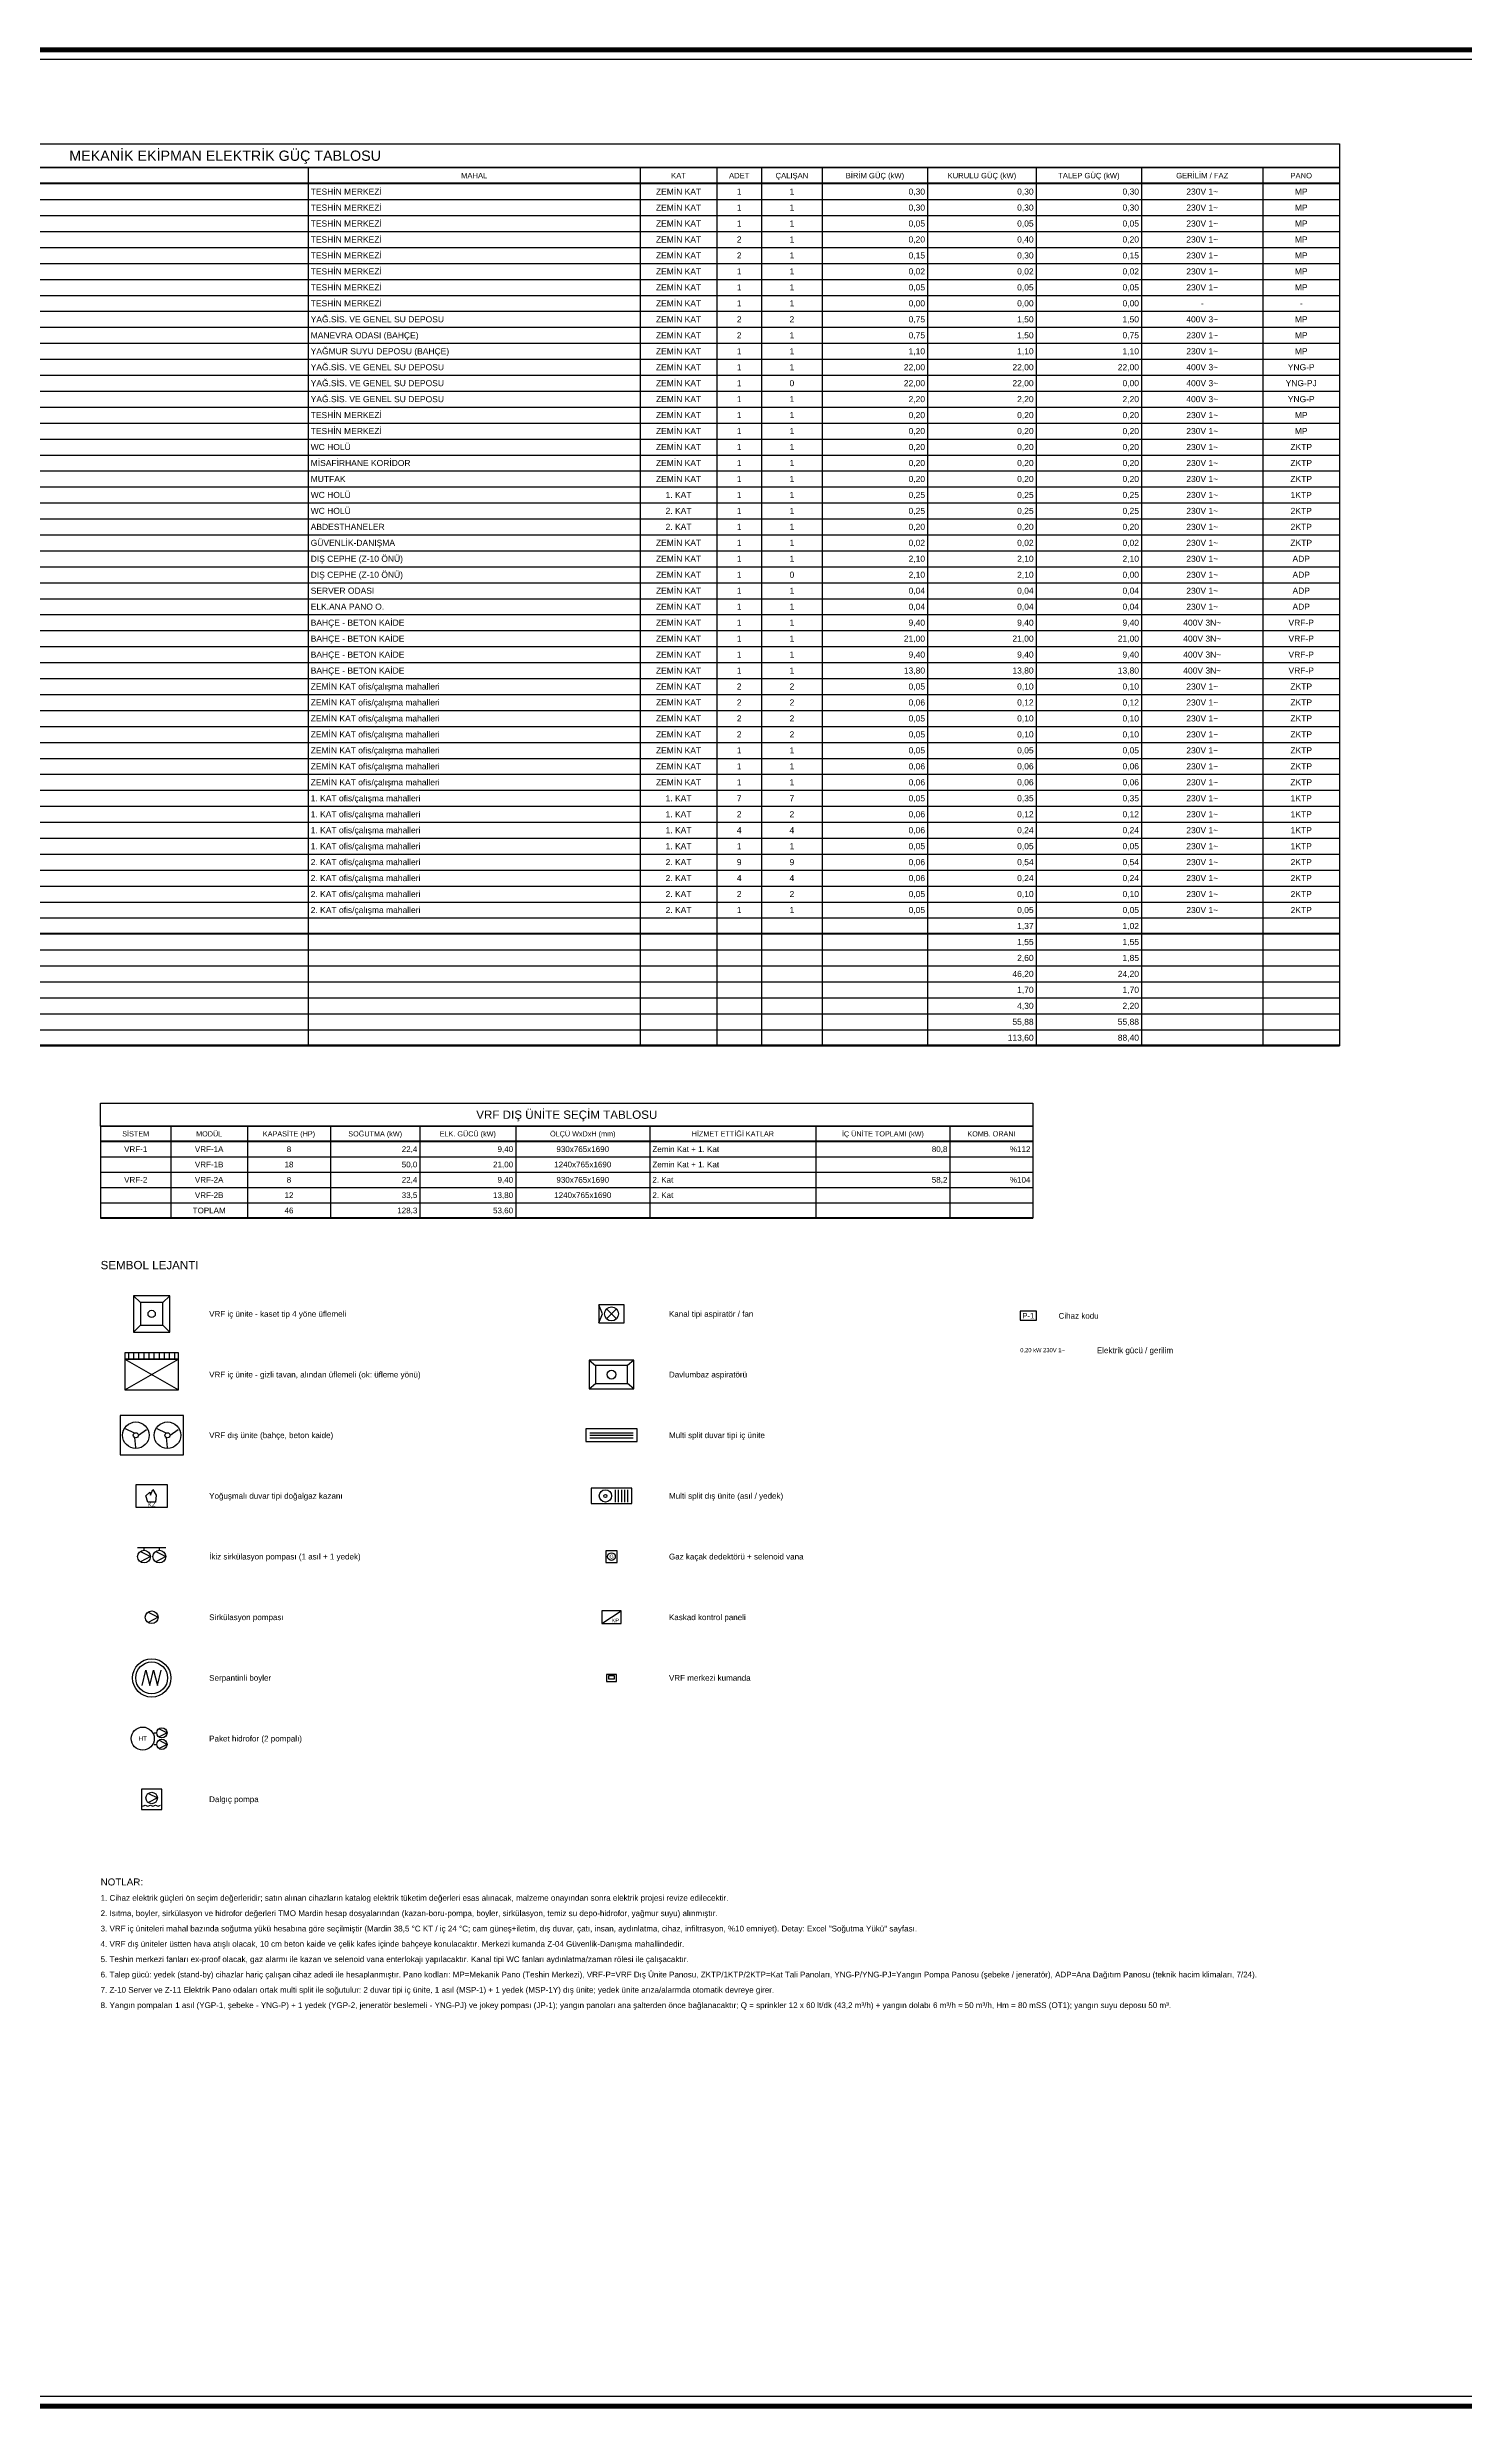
# Model space of a CAD drawing. Header units: inches. Extents: x 21 to 32698, y 13 to 3712.
# Drawn here: x 28259 to 30479, y 13 to 3711 of the extents above; entities that cross this region are included whole.
import ezdxf
from ezdxf.enums import TextEntityAlignment as Align

# ---------------------------------------------------------------- set-up
doc = ezdxf.new("R2010")
doc.units = ezdxf.units.IN
doc.header["$MEASUREMENT"] = 0
for name, color, linetype in [('MEK-ELK-ETIKET', 7, 'Continuous'), ('MEK-ELK-GUC', 6, 'Continuous'), ('MEK-ELK-HVL', 3, 'Continuous'), ('MEK-ELK-ISITMA', 1, 'Continuous'), ('MEK-ELK-KLIMA', 150, 'Continuous'), ('MEK-ELK-SIHHI', 140, 'Continuous'), ('MEK-ELK-TABLO', 7, 'Continuous'), ('MEK-ELK-TABLO-CIZGI', 8, 'Continuous'), ('MEK-ELK-VRF-DIS', 5, 'Continuous'), ('MEK-ELK-VRF-IC', 4, 'Continuous')]:
    doc.layers.add(name, color=color, linetype=linetype)
doc.layers.add('Z_MİM_-KM-Pafta', color=8, linetype='Continuous', lineweight=25)
doc.layers.add('Z_MİM_00', color=8, linetype='Continuous', lineweight=25)
doc.styles.add('MEK_ELK', font='arial.ttf')
doc.styles.add('STYLE1', font='arial.ttf', dxfattribs={"height": 1})

# ---------------------------------------------------------------- blocks, each defined once
blk = doc.blocks.new('*U4')
at = {"layer": 'Z_MİM_-KM-Pafta', "ltscale": 0.5, "const_width": 8}
blk.add_lwpolyline([(15, 3690), (5985, 3690), (5985, 0), (15, 0)], close=True, dxfattribs=at)
at = {"layer": 'Z_MİM_-KM-Pafta', "ltscale": 0.5}
blk.add_lwpolyline([(203.7, 3675), (5915, 3675, -0.414214), (5970, 3620), (5970, 70, -0.414214), (5915, 15), (85, 15, -0.414214), (30, 70), (30, 3499.6)], format="xyb", dxfattribs=at)
at = {"color": 7, "style": 'STYLE1'}
blk.add_attdef('00', (5783, 90.2), '', height=80.5, dxfattribs=at)
at = {"layer": 'Z_MİM_-KM-Pafta', "color": 7, "style": 'STYLE1'}
for tag, p, height in [('PAFTA_ADI', (5425.8, 251), 33), ('REVIZYON', (5505.9, 178.5), 12.9), ('OLCEK', (5505.9, 76), 12.9)]:
    blk.add_attdef(tag, p, '', height=height, dxfattribs=at)
blk = doc.blocks.new('MEK_VRF_KASET_570')
for p, q in [((-28.5, 28.5), (-17.67, 17.67)), ((28.5, 28.5), (17.67, 17.67)), ((-28.5, -28.5), (-17.67, -17.67)), ((28.5, -28.5), (17.67, -17.67))]:
    blk.add_line(p, q)
for points in [[(-28.5, -28.5), (28.5, -28.5), (28.5, 28.5), (-28.5, 28.5)], [(-17.67, -17.67), (17.67, -17.67), (17.67, 17.67), (-17.67, 17.67)]]:
    blk.add_lwpolyline(points, close=True)
blk.add_circle((0, 0), 5.7)
blk = doc.blocks.new('MEK_VRF_GIZLI')
for p, q in [((-42, -24), (42, 24)), ((-42, 24), (42, -24)), ((-36, 25), (-36, 33)), ((-28, 25), (-28, 33)), ((-20, 25), (-20, 33)), ((-12, 25), (-12, 33)), ((-4, 25), (-4, 33)), ((4, 25), (4, 33)), ((12, 25), (12, 33)), ((20, 25), (20, 33)), ((28, 25), (28, 33)), ((36, 25), (36, 33))]:
    blk.add_line(p, q)
for points in [[(-42, 24), (42, 24), (42, 34), (-42, 34)], [(-42, -24), (42, -24), (42, 24), (-42, 24)]]:
    blk.add_lwpolyline(points, close=True)
blk = doc.blocks.new('MEK_VRF_DIS_L')
for p, q in [((-33.5, 4.3), (-51.5, 12.5)), ((-26, 0), (-9.9, 11.5)), ((28.5, 4.3), (10.5, 12.5)), ((36, 0), (52.1, 11.5)), ((-33.5, -4.3), (-31.6, -24)), ((28.5, -4.3), (30.4, -24))]:
    blk.add_line(p, q)
blk.add_lwpolyline([(-62, -38.5), (62, -38.5), (62, 38.5), (-62, 38.5)], close=True)
for centre, radius in [((-31, 0), 26), ((-31, 0), 5), ((31, 0), 26), ((31, 0), 5)]:
    blk.add_circle(centre, radius)
blk = doc.blocks.new('MEK_KAZAN')
for points in [[(-25, -17.5), (25, -17.5), (25, 17.5), (-25, 17.5)], [(-6, -10), (-9, 0), (-3, 6), (-2, 1), (2, 10), (7, 1), (6, -10)]]:
    blk.add_lwpolyline(points, close=True)
at = {"style": 'MEK_ELK'}
blk.add_text('KZ', height=7, dxfattribs=at).set_placement((0, -13.5), align=Align.MIDDLE_CENTER)
blk = doc.blocks.new('MEK_POMPA2')
for p, q in [((-22, 14), (22, 14)), ((-12, 10), (-12, 14)), ((12, 10), (12, 14))]:
    blk.add_line(p, q)
for points in [[(-17.5, 8), (-2, 0), (-17.5, -8)], [(6.5, 8), (22, 0), (6.5, -8)]]:
    blk.add_lwpolyline(points)
for centre in [(-12, 0), (12, 0)]:
    blk.add_circle(centre, 10)
blk = doc.blocks.new('MEK_POMPA')
blk.add_lwpolyline([(-5.5, 8), (10, 0), (-5.5, -8)])
blk.add_circle((0, 0), 10)
blk = doc.blocks.new('MEK_BOYLER')
blk.add_lwpolyline([(-15, -12), (-9, 12), (-3, -12), (3, 12), (9, -12), (15, 12)])
for radius in [30, 25]:
    blk.add_circle((0, 0), radius)
blk = doc.blocks.new('MEK_HIDROFOR')
for p, q in [((4, 9), (8, 9)), ((4, -9), (8, -9))]:
    blk.add_line(p, q)
for points in [[(11.6, 15.4), (24, 9), (11.6, 2.6)], [(11.6, -2.6), (24, -9), (11.6, -15.4)]]:
    blk.add_lwpolyline(points)
for centre, radius in [((-14, 0), 18), ((16, 9), 8), ((16, -9), 8)]:
    blk.add_circle(centre, radius)
at = {"style": 'MEK_ELK'}
blk.add_text('HT', height=7, dxfattribs=at).set_placement((-14, 0), align=Align.MIDDLE_CENTER)
blk = doc.blocks.new('MEK_DALGIC')
blk.add_lwpolyline([(-16, -16), (16, -16), (16, 16), (-16, 16)], close=True)
for points in [[(-4.95, 9.2), (9, 2), (-4.95, -5.2)], [(-14, -11), (-10, -9), (-6, -11), (-2, -9), (2, -11), (6, -9), (10, -11), (14, -9)]]:
    blk.add_lwpolyline(points)
blk.add_circle((0, 2), 9)
blk = doc.blocks.new('MEK_FAN')
for p, q in [((-14, 0), (-20, 14)), ((-20, -14), (-14, 0)), ((0, 0), (-7.8, 7.8)), ((0, 0), (-7.8, -7.8)), ((0, 0), (7.8, 7.8)), ((0, 0), (7.8, -7.8))]:
    blk.add_line(p, q)
blk.add_lwpolyline([(-20, -14), (20, -14), (20, 14), (-20, 14)], close=True)
blk.add_circle((0, 0), 11)
blk = doc.blocks.new('MEK_DAVLUMBAZ')
for p, q in [((-35, 22.5), (-25, 14)), ((35, 22.5), (25, 14)), ((-35, -22.5), (-25, -14)), ((35, -22.5), (25, -14))]:
    blk.add_line(p, q)
for points in [[(-35, -22.5), (35, -22.5), (35, 22.5), (-35, 22.5)], [(-25, -14), (25, -14), (25, 14), (-25, 14)]]:
    blk.add_lwpolyline(points, close=True)
blk.add_circle((0, 0), 7)
blk = doc.blocks.new('MEK_SPLIT')
for p, q in [((-34, 4), (34, 4)), ((-34, 0), (34, 0)), ((-34, -4), (34, -4))]:
    blk.add_line(p, q)
blk.add_lwpolyline([(-40, -10), (40, -10), (40, 10), (-40, 10)], close=True)
blk = doc.blocks.new('MEK_SPLIT_DIS')
for p, q in [((8, -12), (8, 12)), ((14, -12), (14, 12)), ((20, -12), (20, 12)), ((26, -12), (26, 12)), ((32, -12), (32, 12))]:
    blk.add_line(p, q)
blk.add_lwpolyline([(-40, -15), (40, -15), (40, 15), (-40, 15)], close=True)
for radius in [12, 3]:
    blk.add_circle((-12, 0), radius)
blk = doc.blocks.new('MEK_GAZ')
blk.add_lwpolyline([(-9, -9), (9, -9), (9, 9), (-9, 9)], close=True)
blk.add_circle((0, 0), 6)
at = {"style": 'MEK_ELK'}
blk.add_text('G', height=6, dxfattribs=at).set_placement((0, 0), align=Align.MIDDLE_CENTER)
blk = doc.blocks.new('MEK_PANEL')
blk.add_line((-15, -10), (15, 10))
blk.add_lwpolyline([(-15, -10), (15, -10), (15, 10), (-15, 10)], close=True)
at = {"style": 'MEK_ELK'}
blk.add_text('KP', height=6, dxfattribs=at).set_placement((6, -5), align=Align.MIDDLE_CENTER)
blk = doc.blocks.new('MEK_KUMANDA')
for points in [[(-8, -5.5), (8, -5.5), (8, 5.5), (-8, 5.5)], [(-4.5, -1.5), (4.5, -1.5), (4.5, 3.5), (-4.5, 3.5)]]:
    blk.add_lwpolyline(points, close=True)

msp = doc.modelspace()

# ---------------------------------------------------------------- linework, layer by layer
at = {"layer": 'MEK-ELK-ISITMA'}
msp.add_lwpolyline([(29782.5, 1717.5), (29807.9, 1717.5), (29807.9, 1732), (29782.5, 1732)], close=True, dxfattribs=at)
at = {"layer": 'MEK-ELK-TABLO-CIZGI'}
for p, q in [((26792.5, 3522.5), (30282.5, 3522.5)), ((28667.5, 3522.5), (28667.5, 2147.5)), ((29187.5, 3522.5), (29187.5, 2147.5)), ((29307.5, 3522.5), (29307.5, 2147.5)), ((29377.5, 3522.5), (29377.5, 2147.5)), ((29472.5, 3522.5), (29472.5, 2147.5)), ((29637.5, 3522.5), (29637.5, 2147.5)), ((29807.5, 3522.5), (29807.5, 2147.5)), ((29972.5, 3522.5), (29972.5, 2147.5)), ((30162.5, 3522.5), (30162.5, 2147.5)), ((30282.5, 3522.5), (30282.5, 2147.5)), ((26792.5, 3498.7), (30282.5, 3498.7)), ((26792.5, 3497.5), (30282.5, 3497.5)), ((26792.5, 3472.5), (30282.5, 3472.5)), ((26792.5, 3447.5), (30282.5, 3447.5)), ((26792.5, 3422.5), (30282.5, 3422.5)), ((26792.5, 3397.5), (30282.5, 3397.5)), ((26792.5, 3372.5), (30282.5, 3372.5)), ((26792.5, 3347.5), (30282.5, 3347.5)), ((26792.5, 3322.5), (30282.5, 3322.5)), ((26792.5, 3297.5), (30282.5, 3297.5)), ((26792.5, 3272.5), (30282.5, 3272.5)), ((26792.5, 3247.5), (30282.5, 3247.5)), ((26792.5, 3222.5), (30282.5, 3222.5)), ((26792.5, 3197.5), (30282.5, 3197.5)), ((26792.5, 3172.5), (30282.5, 3172.5)), ((26792.5, 3147.5), (30282.5, 3147.5)), ((26792.5, 3122.5), (30282.5, 3122.5)), ((26792.5, 3097.5), (30282.5, 3097.5)), ((26792.5, 3072.5), (30282.5, 3072.5)), ((26792.5, 3047.5), (30282.5, 3047.5)), ((26792.5, 3022.5), (30282.5, 3022.5)), ((26792.5, 2997.5), (30282.5, 2997.5)), ((26792.5, 2972.5), (30282.5, 2972.5)), ((26792.5, 2947.5), (30282.5, 2947.5)), ((26792.5, 2922.5), (30282.5, 2922.5)), ((26792.5, 2897.5), (30282.5, 2897.5)), ((26792.5, 2872.5), (30282.5, 2872.5)), ((26792.5, 2847.5), (30282.5, 2847.5)), ((26792.5, 2822.5), (30282.5, 2822.5)), ((26792.5, 2797.5), (30282.5, 2797.5)), ((26792.5, 2772.5), (30282.5, 2772.5)), ((26792.5, 2747.5), (30282.5, 2747.5)), ((26792.5, 2722.5), (30282.5, 2722.5)), ((26792.5, 2697.5), (30282.5, 2697.5)), ((26792.5, 2672.5), (30282.5, 2672.5)), ((26792.5, 2647.5), (30282.5, 2647.5)), ((26792.5, 2622.5), (30282.5, 2622.5)), ((26792.5, 2597.5), (30282.5, 2597.5)), ((26792.5, 2572.5), (30282.5, 2572.5)), ((26792.5, 2547.5), (30282.5, 2547.5)), ((26792.5, 2522.5), (30282.5, 2522.5)), ((26792.5, 2497.5), (30282.5, 2497.5)), ((26792.5, 2472.5), (30282.5, 2472.5)), ((26792.5, 2447.5), (30282.5, 2447.5)), ((26792.5, 2422.5), (30282.5, 2422.5)), ((26792.5, 2397.5), (30282.5, 2397.5)), ((26792.5, 2372.5), (30282.5, 2372.5)), ((26792.5, 2347.5), (30282.5, 2347.5)), ((26792.5, 2323.7), (30282.5, 2323.7)), ((26792.5, 2322.5), (30282.5, 2322.5)), ((26792.5, 2297.5), (30282.5, 2297.5)), ((26792.5, 2272.5), (30282.5, 2272.5)), ((26792.5, 2247.5), (30282.5, 2247.5)), ((26792.5, 2222.5), (30282.5, 2222.5)), ((26792.5, 2197.5), (30282.5, 2197.5)), ((26792.5, 2172.5), (30282.5, 2172.5)), ((26792.5, 2148.7), (30282.5, 2148.7)), ((26792.5, 2147.5), (30282.5, 2147.5)), ((28342.5, 2021.5), (28342.5, 1877.5)), ((28342.5, 2021.5), (29802.5, 2021.5)), ((28342.5, 1998.7), (29802.5, 1998.7)), ((28342.5, 1997.5), (29802.5, 1997.5)), ((28452.5, 2021.5), (28452.5, 1877.5)), ((28572.5, 2021.5), (28572.5, 1877.5)), ((28702.5, 2021.5), (28702.5, 1877.5)), ((28842.5, 2021.5), (28842.5, 1877.5)), ((28992.5, 2021.5), (28992.5, 1877.5)), ((29202.5, 2021.5), (29202.5, 1877.5)), ((29462.5, 2021.5), (29462.5, 1877.5)), ((29672.5, 2021.5), (29672.5, 1877.5)), ((29802.5, 2021.5), (29802.5, 1877.5)), ((28342.5, 1973.5), (29802.5, 1973.5)), ((28342.5, 1949.5), (29802.5, 1949.5)), ((28342.5, 1925.5), (29802.5, 1925.5)), ((28342.5, 1901.5), (29802.5, 1901.5)), ((28342.5, 1878.7), (29802.5, 1878.7)), ((28342.5, 1877.5), (29802.5, 1877.5))]:
    msp.add_line(p, q, dxfattribs=at)
for points in [[(26792.5, 3560), (30282.5, 3560), (30282.5, 3522.5), (26792.5, 3522.5)], [(28342.5, 2057.5), (29802.5, 2057.5), (29802.5, 2021.5), (28342.5, 2021.5)]]:
    msp.add_lwpolyline(points, close=True, dxfattribs=at)

# ---------------------------------------------------------------- block references
at = {"layer": 'MEK-ELK-HVL'}
for name, p in [('MEK_FAN', (29142.5, 1727.5)), ('MEK_DAVLUMBAZ', (29142.5, 1632.5))]:
    msp.add_blockref(name, p, dxfattribs=at)
at = {"layer": 'MEK-ELK-ISITMA'}
for name, p in [('MEK_KAZAN', (28422.5, 1442.5)), ('MEK_POMPA2', (28422.5, 1347.5)), ('MEK_GAZ', (29142.5, 1347.5)), ('MEK_PANEL', (29142.5, 1252.5))]:
    msp.add_blockref(name, p, dxfattribs=at)
at = {"layer": 'MEK-ELK-KLIMA'}
for name, p in [('MEK_SPLIT', (29142.5, 1537.5)), ('MEK_KUMANDA', (29142.5, 1157.5))]:
    msp.add_blockref(name, p, dxfattribs=at)
at = {"layer": 'MEK-ELK-KLIMA', "xscale": 0.8, "yscale": 0.8}
msp.add_blockref('MEK_SPLIT_DIS', (29142.5, 1442.5), dxfattribs=at)
at = {"layer": 'MEK-ELK-SIHHI'}
for name, p in [('MEK_POMPA', (28422.5, 1252.5)), ('MEK_BOYLER', (28422.5, 1157.5)), ('MEK_HIDROFOR', (28422.5, 1062.5)), ('MEK_DALGIC', (28422.5, 967.5))]:
    msp.add_blockref(name, p, dxfattribs=at)
at = {"layer": 'MEK-ELK-VRF-DIS', "xscale": 0.8, "yscale": 0.8}
msp.add_blockref('MEK_VRF_DIS_L', (28422.5, 1537.5), dxfattribs=at)
at = {"layer": 'MEK-ELK-VRF-IC'}
for name, p in [('MEK_VRF_KASET_570', (28422.5, 1727.5)), ('MEK_VRF_GIZLI', (28422.5, 1632.5))]:
    msp.add_blockref(name, p, dxfattribs=at)
at = {"layer": 'Z_MİM_00'}
msp.add_blockref('*U4', (26612.5, 17.1), dxfattribs=at)

# ---------------------------------------------------------------- texts
at = {"layer": 'MEK-ELK-ETIKET', "style": 'MEK_ELK'}
msp.add_text('P-1', height=8.5, dxfattribs=at).set_placement((29795.2, 1724.7), align=Align.MIDDLE_CENTER)
at = {"layer": 'MEK-ELK-GUC', "style": 'MEK_ELK'}
msp.add_text('0,20 kW 230V 1~', height=6.5, dxfattribs=at).set_placement((29782.5, 1667.5))
at = {"layer": 'MEK-ELK-TABLO', "style": 'MEK_ELK'}
for s, height, p in [('MEKANİK EKİPMAN ELEKTRİK GÜÇ TABLOSU', 16, (28537.5, 3541.2)), ('MAHAL', 8.55, (28927.5, 3510)), ('KAT', 8.55, (29247.5, 3510)), ('ADET', 8.55, (29342.5, 3510)), ('ÇALIŞAN', 8.55, (29425, 3510)), ('BİRİM GÜÇ (kW)', 8.55, (29555, 3510)), ('KURULU GÜÇ (kW)', 8.55, (29722.5, 3510)), ('TALEP GÜÇ (kW)', 8.55, (29890, 3510)), ('GERİLİM / FAZ', 8.55, (30067.5, 3510)), ('PANO', 8.55, (30222.5, 3510)), ('ZEMİN KAT', 9.5, (29247.5, 3485)), ('1', 9.5, (29342.5, 3485)), ('1', 9.5, (29425, 3485)), ('230V 1~', 9.5, (30067.5, 3485)), ('MP', 9.5, (30222.5, 3485)), ('ZEMİN KAT', 9.5, (29247.5, 3460)), ('ZEMİN KAT', 9.5, (29247.5, 3435)), ('1', 9.5, (29342.5, 3460)), ('1', 9.5, (29342.5, 3435)), ('1', 9.5, (29425, 3460)), ('1', 9.5, (29425, 3435)), ('230V 1~', 9.5, (30067.5, 3460)), ('230V 1~', 9.5, (30067.5, 3435)), ('MP', 9.5, (30222.5, 3460)), ('MP', 9.5, (30222.5, 3435)), ('ZEMİN KAT', 9.5, (29247.5, 3410)), ('2', 9.5, (29342.5, 3410)), ('1', 9.5, (29425, 3410)), ('230V 1~', 9.5, (30067.5, 3410)), ('MP', 9.5, (30222.5, 3410)), ('ZEMİN KAT', 9.5, (29247.5, 3385)), ('ZEMİN KAT', 9.5, (29247.5, 3360)), ('2', 9.5, (29342.5, 3385)), ('1', 9.5, (29425, 3385)), ('230V 1~', 9.5, (30067.5, 3385)), ('MP', 9.5, (30222.5, 3385)), ('ZEMİN KAT', 9.5, (29247.5, 3335)), ('1', 9.5, (29342.5, 3360)), ('1', 9.5, (29342.5, 3335)), ('1', 9.5, (29425, 3360)), ('1', 9.5, (29425, 3335)), ('230V 1~', 9.5, (30067.5, 3360)), ('230V 1~', 9.5, (30067.5, 3335)), ('MP', 9.5, (30222.5, 3360)), ('MP', 9.5, (30222.5, 3335)), ('ZEMİN KAT', 9.5, (29247.5, 3310)), ('ZEMİN KAT', 9.5, (29247.5, 3285)), ('1', 9.5, (29342.5, 3310)), ('1', 9.5, (29425, 3310)), ('-', 9.5, (30067.5, 3310)), ('-', 9.5, (30222.5, 3310)), ('ZEMİN KAT', 9.5, (29247.5, 3260)), ('2', 9.5, (29342.5, 3285)), ('2', 9.5, (29342.5, 3260)), ('2', 9.5, (29425, 3285)), ('1', 9.5, (29425, 3260)), ('400V 3~', 9.5, (30067.5, 3285)), ('230V 1~', 9.5, (30067.5, 3260)), ('MP', 9.5, (30222.5, 3285)), ('MP', 9.5, (30222.5, 3260)), ('ZEMİN KAT', 9.5, (29247.5, 3235)), ('1', 9.5, (29342.5, 3235)), ('1', 9.5, (29425, 3235)), ('230V 1~', 9.5, (30067.5, 3235)), ('MP', 9.5, (30222.5, 3235)), ('ZEMİN KAT', 9.5, (29247.5, 3210)), ('ZEMİN KAT', 9.5, (29247.5, 3185)), ('1', 9.5, (29342.5, 3210)), ('1', 9.5, (29342.5, 3185)), ('0', 9.5, (29425, 3185)), ('1', 9.5, (29425, 3210)), ('400V 3~', 9.5, (30067.5, 3210)), ('400V 3~', 9.5, (30067.5, 3185)), ('YNG-PJ', 9.5, (30222.5, 3185)), ('YNG-P', 9.5, (30222.5, 3210)), ('ZEMİN KAT', 9.5, (29247.5, 3160)), ('1', 9.5, (29342.5, 3160)), ('1', 9.5, (29425, 3160)), ('400V 3~', 9.5, (30067.5, 3160)), ('YNG-P', 9.5, (30222.5, 3160)), ('ZEMİN KAT', 9.5, (29247.5, 3135)), ('ZEMİN KAT', 9.5, (29247.5, 3110)), ('1', 9.5, (29342.5, 3135)), ('1', 9.5, (29342.5, 3110)), ('1', 9.5, (29425, 3135)), ('1', 9.5, (29425, 3110)), ('230V 1~', 9.5, (30067.5, 3135)), ('230V 1~', 9.5, (30067.5, 3110)), ('MP', 9.5, (30222.5, 3135)), ('MP', 9.5, (30222.5, 3110)), ('ZEMİN KAT', 9.5, (29247.5, 3085)), ('1', 9.5, (29342.5, 3085)), ('1', 9.5, (29425, 3085)), ('230V 1~', 9.5, (30067.5, 3085)), ('ZKTP', 9.5, (30222.5, 3085)), ('ZEMİN KAT', 9.5, (29247.5, 3060)), ('ZEMİN KAT', 9.5, (29247.5, 3035)), ('1', 9.5, (29342.5, 3060)), ('1', 9.5, (29342.5, 3035)), ('1', 9.5, (29425, 3060)), ('1', 9.5, (29425, 3035)), ('230V 1~', 9.5, (30067.5, 3060)), ('230V 1~', 9.5, (30067.5, 3035)), ('ZKTP', 9.5, (30222.5, 3060)), ('ZKTP', 9.5, (30222.5, 3035)), ('1. KAT', 9.5, (29247.5, 3010)), ('1', 9.5, (29342.5, 3010)), ('1', 9.5, (29425, 3010)), ('230V 1~', 9.5, (30067.5, 3010)), ('1KTP', 9.5, (30222.5, 3010)), ('2. KAT', 9.5, (29247.5, 2985)), ('2. KAT', 9.5, (29247.5, 2960)), ('1', 9.5, (29342.5, 2985)), ('1', 9.5, (29342.5, 2960)), ('1', 9.5, (29425, 2985)), ('1', 9.5, (29425, 2960)), ('230V 1~', 9.5, (30067.5, 2985)), ('230V 1~', 9.5, (30067.5, 2960)), ('2KTP', 9.5, (30222.5, 2985)), ('2KTP', 9.5, (30222.5, 2960)), ('ZEMİN KAT', 9.5, (29247.5, 2935)), ('1', 9.5, (29342.5, 2935)), ('1', 9.5, (29425, 2935)), ('230V 1~', 9.5, (30067.5, 2935)), ('ZKTP', 9.5, (30222.5, 2935)), ('ZEMİN KAT', 9.5, (29247.5, 2910)), ('ZEMİN KAT', 9.5, (29247.5, 2885)), ('1', 9.5, (29342.5, 2910)), ('1', 9.5, (29342.5, 2885)), ('0', 9.5, (29425, 2885)), ('1', 9.5, (29425, 2910)), ('230V 1~', 9.5, (30067.5, 2910)), ('230V 1~', 9.5, (30067.5, 2885)), ('ADP', 9.5, (30222.5, 2910)), ('ADP', 9.5, (30222.5, 2885)), ('ZEMİN KAT', 9.5, (29247.5, 2860)), ('1', 9.5, (29342.5, 2860)), ('1', 9.5, (29425, 2860)), ('230V 1~', 9.5, (30067.5, 2860)), ('ADP', 9.5, (30222.5, 2860)), ('ZEMİN KAT', 9.5, (29247.5, 2835)), ('ZEMİN KAT', 9.5, (29247.5, 2810)), ('1', 9.5, (29342.5, 2835)), ('1', 9.5, (29342.5, 2810)), ('1', 9.5, (29425, 2835)), ('1', 9.5, (29425, 2810)), ('400V 3N~', 9.5, (30067.5, 2810)), ('230V 1~', 9.5, (30067.5, 2835)), ('VRF-P', 9.5, (30222.5, 2810)), ('ADP', 9.5, (30222.5, 2835)), ('ZEMİN KAT', 9.5, (29247.5, 2785)), ('1', 9.5, (29342.5, 2785)), ('1', 9.5, (29425, 2785)), ('400V 3N~', 9.5, (30067.5, 2785)), ('VRF-P', 9.5, (30222.5, 2785)), ('ZEMİN KAT', 9.5, (29247.5, 2760)), ('ZEMİN KAT', 9.5, (29247.5, 2735)), ('1', 9.5, (29342.5, 2760)), ('1', 9.5, (29342.5, 2735)), ('1', 9.5, (29425, 2760)), ('1', 9.5, (29425, 2735)), ('400V 3N~', 9.5, (30067.5, 2760)), ('400V 3N~', 9.5, (30067.5, 2735)), ('VRF-P', 9.5, (30222.5, 2760)), ('VRF-P', 9.5, (30222.5, 2735)), ('ZEMİN KAT', 9.5, (29247.5, 2710)), ('2', 9.5, (29342.5, 2710)), ('2', 9.5, (29425, 2710)), ('230V 1~', 9.5, (30067.5, 2710)), ('ZKTP', 9.5, (30222.5, 2710)), ('ZEMİN KAT', 9.5, (29247.5, 2685)), ('ZEMİN KAT', 9.5, (29247.5, 2660)), ('2', 9.5, (29342.5, 2685)), ('2', 9.5, (29342.5, 2660)), ('2', 9.5, (29425, 2685)), ('2', 9.5, (29425, 2660)), ('230V 1~', 9.5, (30067.5, 2685)), ('230V 1~', 9.5, (30067.5, 2660)), ('ZKTP', 9.5, (30222.5, 2685)), ('ZKTP', 9.5, (30222.5, 2660)), ('ZEMİN KAT', 9.5, (29247.5, 2635)), ('2', 9.5, (29342.5, 2635)), ('2', 9.5, (29425, 2635)), ('230V 1~', 9.5, (30067.5, 2635)), ('ZKTP', 9.5, (30222.5, 2635)), ('ZEMİN KAT', 9.5, (29247.5, 2610)), ('ZEMİN KAT', 9.5, (29247.5, 2585)), ('1', 9.5, (29342.5, 2610)), ('1', 9.5, (29342.5, 2585)), ('1', 9.5, (29425, 2610)), ('1', 9.5, (29425, 2585)), ('230V 1~', 9.5, (30067.5, 2610)), ('230V 1~', 9.5, (30067.5, 2585)), ('ZKTP', 9.5, (30222.5, 2610)), ('ZKTP', 9.5, (30222.5, 2585)), ('ZEMİN KAT', 9.5, (29247.5, 2560)), ('1', 9.5, (29342.5, 2560)), ('1', 9.5, (29425, 2560)), ('230V 1~', 9.5, (30067.5, 2560)), ('ZKTP', 9.5, (30222.5, 2560)), ('1. KAT', 9.5, (29247.5, 2535)), ('1. KAT', 9.5, (29247.5, 2510)), ('7', 9.5, (29342.5, 2535)), ('2', 9.5, (29342.5, 2510)), ('7', 9.5, (29425, 2535)), ('2', 9.5, (29425, 2510)), ('230V 1~', 9.5, (30067.5, 2535)), ('230V 1~', 9.5, (30067.5, 2510)), ('1KTP', 9.5, (30222.5, 2535)), ('1KTP', 9.5, (30222.5, 2510)), ('1. KAT', 9.5, (29247.5, 2485)), ('4', 9.5, (29342.5, 2485)), ('4', 9.5, (29425, 2485)), ('230V 1~', 9.5, (30067.5, 2485)), ('1KTP', 9.5, (30222.5, 2485)), ('1. KAT', 9.5, (29247.5, 2460)), ('1', 9.5, (29342.5, 2460)), ('1', 9.5, (29425, 2460)), ('230V 1~', 9.5, (30067.5, 2460)), ('1KTP', 9.5, (30222.5, 2460)), ('2. KAT', 9.5, (29247.5, 2435)), ('2. KAT', 9.5, (29247.5, 2410)), ('4', 9.5, (29342.5, 2410)), ('9', 9.5, (29342.5, 2435)), ('4', 9.5, (29425, 2410)), ('9', 9.5, (29425, 2435)), ('230V 1~', 9.5, (30067.5, 2435)), ('230V 1~', 9.5, (30067.5, 2410)), ('2KTP', 9.5, (30222.5, 2435)), ('2KTP', 9.5, (30222.5, 2410)), ('2. KAT', 9.5, (29247.5, 2385)), ('2', 9.5, (29342.5, 2385)), ('2', 9.5, (29425, 2385)), ('230V 1~', 9.5, (30067.5, 2385)), ('2KTP', 9.5, (30222.5, 2385)), ('2. KAT', 9.5, (29247.5, 2360)), ('1', 9.5, (29342.5, 2360)), ('1', 9.5, (29425, 2360)), ('230V 1~', 9.5, (30067.5, 2360)), ('2KTP', 9.5, (30222.5, 2360)), ('VRF DIŞ ÜNİTE SEÇİM TABLOSU', 13, (29072.5, 2039.5)), ('SİSTEM', 8.1, (28397.5, 2009.5)), ('MODÜL', 8.1, (28512.5, 2009.5)), ('KAPASİTE (HP)', 8.1, (28637.5, 2009.5)), ('SOĞUTMA (kW)', 8.1, (28772.5, 2009.5)), ('ELK. GÜCÜ (kW)', 8.1, (28917.5, 2009.5)), ('ÖLÇÜ WxDxH (mm)', 8.1, (29097.5, 2009.5)), ('HİZMET ETTİĞİ KATLAR', 8.1, (29332.5, 2009.5)), ('İÇ ÜNİTE TOPLAMI (kW)', 8.1, (29567.5, 2009.5)), ('KOMB. ORANI', 8.1, (29737.5, 2009.5)), ('VRF-1', 9, (28397.5, 1985.5)), ('VRF-1A', 9, (28512.5, 1985.5)), ('VRF-1B', 9, (28512.5, 1961.5)), ('18', 9, (28637.5, 1961.5)), ('8', 9, (28637.5, 1985.5)), ('1240x765x1690', 9, (29097.5, 1961.5)), ('930x765x1690', 9, (29097.5, 1985.5)), ('VRF-2', 9, (28397.5, 1937.5)), ('VRF-2A', 9, (28512.5, 1937.5)), ('8', 9, (28637.5, 1937.5)), ('930x765x1690', 9, (29097.5, 1937.5)), ('TOPLAM', 9, (28512.5, 1889.5)), ('VRF-2B', 9, (28512.5, 1913.5)), ('46', 9, (28637.5, 1889.5)), ('12', 9, (28637.5, 1913.5)), ('1240x765x1690', 9, (29097.5, 1913.5))]:
    msp.add_text(s, height=height, dxfattribs=at).set_placement(p, align=Align.MIDDLE_CENTER)
for s, height, p in [('TESHİN MERKEZİ', 9.5, (28671.5, 3485)), ('TESHİN MERKEZİ', 9.5, (28671.5, 3460)), ('TESHİN MERKEZİ', 9.5, (28671.5, 3435)), ('TESHİN MERKEZİ', 9.5, (28671.5, 3410)), ('TESHİN MERKEZİ', 9.5, (28671.5, 3385)), ('TESHİN MERKEZİ', 9.5, (28671.5, 3360)), ('TESHİN MERKEZİ', 9.5, (28671.5, 3335)), ('TESHİN MERKEZİ', 9.5, (28671.5, 3310)), ('YAĞ.SİS. VE GENEL SU DEPOSU', 9.5, (28671.5, 3285)), ('MANEVRA ODASI (BAHÇE)', 9.5, (28671.5, 3260)), ('YAĞMUR SUYU DEPOSU (BAHÇE)', 9.5, (28671.5, 3235)), ('YAĞ.SİS. VE GENEL SU DEPOSU', 9.5, (28671.5, 3210)), ('YAĞ.SİS. VE GENEL SU DEPOSU', 9.5, (28671.5, 3185)), ('YAĞ.SİS. VE GENEL SU DEPOSU', 9.5, (28671.5, 3160)), ('TESHİN MERKEZİ', 9.5, (28671.5, 3135)), ('TESHİN MERKEZİ', 9.5, (28671.5, 3110)), ('WC HOLÜ', 9.5, (28671.5, 3085)), ('MİSAFİRHANE KORİDOR', 9.5, (28671.5, 3060)), ('MUTFAK', 9.5, (28671.5, 3035)), ('WC HOLÜ', 9.5, (28671.5, 3010)), ('WC HOLÜ', 9.5, (28671.5, 2985)), ('ABDESTHANELER', 9.5, (28671.5, 2960)), ('GÜVENLİK-DANIŞMA', 9.5, (28671.5, 2935)), ('DIŞ CEPHE (Z-10 ÖNÜ)', 9.5, (28671.5, 2910)), ('DIŞ CEPHE (Z-10 ÖNÜ)', 9.5, (28671.5, 2885)), ('SERVER ODASI', 9.5, (28671.5, 2860)), ('ELK.ANA PANO O.', 9.5, (28671.5, 2835)), ('BAHÇE - BETON KAİDE', 9.5, (28671.5, 2810)), ('BAHÇE - BETON KAİDE', 9.5, (28671.5, 2785)), ('BAHÇE - BETON KAİDE', 9.5, (28671.5, 2760)), ('BAHÇE - BETON KAİDE', 9.5, (28671.5, 2735)), ('ZEMİN KAT ofis/çalışma mahalleri', 9.5, (28671.5, 2710)), ('ZEMİN KAT ofis/çalışma mahalleri', 9.5, (28671.5, 2685)), ('ZEMİN KAT ofis/çalışma mahalleri', 9.5, (28671.5, 2660)), ('ZEMİN KAT ofis/çalışma mahalleri', 9.5, (28671.5, 2635)), ('ZEMİN KAT ofis/çalışma mahalleri', 9.5, (28671.5, 2610)), ('ZEMİN KAT ofis/çalışma mahalleri', 9.5, (28671.5, 2585)), ('ZEMİN KAT ofis/çalışma mahalleri', 9.5, (28671.5, 2560)), ('1. KAT ofis/çalışma mahalleri', 9.5, (28671.5, 2535)), ('1. KAT ofis/çalışma mahalleri', 9.5, (28671.5, 2510)), ('1. KAT ofis/çalışma mahalleri', 9.5, (28671.5, 2485)), ('1. KAT ofis/çalışma mahalleri', 9.5, (28671.5, 2460)), ('2. KAT ofis/çalışma mahalleri', 9.5, (28671.5, 2435)), ('2. KAT ofis/çalışma mahalleri', 9.5, (28671.5, 2410)), ('2. KAT ofis/çalışma mahalleri', 9.5, (28671.5, 2385)), ('2. KAT ofis/çalışma mahalleri', 9.5, (28671.5, 2360)), ('Zemin Kat + 1. Kat', 9, (29206.5, 1985.5)), ('Zemin Kat + 1. Kat', 9, (29206.5, 1961.5)), ('2. Kat', 9, (29206.5, 1937.5)), ('2. Kat', 9, (29206.5, 1913.5)), ('VRF iç ünite - kaset tip 4 yöne üflemeli', 9, (28512.5, 1727.5)), ('Kanal tipi aspiratör / fan', 9, (29232.5, 1727.5)), ('Cihaz kodu', 9, (29842.5, 1724.5)), ('Elektrik gücü / gerilim', 9, (29902.5, 1670.5)), ('VRF iç ünite - gizli tavan, alından üflemeli (ok: üfleme yönü)', 9, (28512.5, 1632.5)), ('Davlumbaz aspiratörü', 9, (29232.5, 1632.5)), ('VRF dış ünite (bahçe, beton kaide)', 9, (28512.5, 1537.5)), ('Multi split duvar tipi iç ünite', 9, (29232.5, 1537.5)), ('Yoğuşmalı duvar tipi doğalgaz kazanı', 9, (28512.5, 1442.5)), ('Multi split dış ünite (asıl / yedek)', 9, (29232.5, 1442.5)), ('İkiz sirkülasyon pompası (1 asıl + 1 yedek)', 9, (28512.5, 1347.5)), ('Gaz kaçak dedektörü + selenoid vana', 9, (29232.5, 1347.5)), ('Sirkülasyon pompası', 9, (28512.5, 1252.5)), ('Kaskad kontrol paneli', 9, (29232.5, 1252.5)), ('Serpantinli boyler', 9, (28512.5, 1157.5)), ('VRF merkezi kumanda', 9, (29232.5, 1157.5)), ('Paket hidrofor (2 pompalı)', 9, (28512.5, 1062.5)), ('Dalgıç pompa', 9, (28512.5, 967.5))]:
    msp.add_text(s, height=height, dxfattribs=at).set_placement(p, align=Align.MIDDLE_LEFT)
for s, height, p in [('0,30', 9.5, (29633.5, 3485)), ('0,30', 9.5, (29803.5, 3485)), ('0,30', 9.5, (29968.5, 3485)), ('0,30', 9.5, (29633.5, 3460)), ('0,05', 9.5, (29633.5, 3435)), ('0,30', 9.5, (29803.5, 3460)), ('0,05', 9.5, (29803.5, 3435)), ('0,30', 9.5, (29968.5, 3460)), ('0,05', 9.5, (29968.5, 3435)), ('0,20', 9.5, (29633.5, 3410)), ('0,40', 9.5, (29803.5, 3410)), ('0,20', 9.5, (29968.5, 3410)), ('0,15', 9.5, (29633.5, 3385)), ('0,30', 9.5, (29803.5, 3385)), ('0,15', 9.5, (29968.5, 3385)), ('0,02', 9.5, (29633.5, 3360)), ('0,05', 9.5, (29633.5, 3335)), ('0,02', 9.5, (29803.5, 3360)), ('0,05', 9.5, (29803.5, 3335)), ('0,02', 9.5, (29968.5, 3360)), ('0,05', 9.5, (29968.5, 3335)), ('0,00', 9.5, (29633.5, 3310)), ('0,00', 9.5, (29803.5, 3310)), ('0,00', 9.5, (29968.5, 3310)), ('0,75', 9.5, (29633.5, 3285)), ('0,75', 9.5, (29633.5, 3260)), ('1,50', 9.5, (29803.5, 3285)), ('1,50', 9.5, (29803.5, 3260)), ('0,75', 9.5, (29968.5, 3260)), ('1,50', 9.5, (29968.5, 3285)), ('1,10', 9.5, (29633.5, 3235)), ('1,10', 9.5, (29803.5, 3235)), ('1,10', 9.5, (29968.5, 3235)), ('22,00', 9.5, (29633.5, 3210)), ('22,00', 9.5, (29633.5, 3185)), ('22,00', 9.5, (29803.5, 3210)), ('22,00', 9.5, (29803.5, 3185)), ('22,00', 9.5, (29968.5, 3210)), ('0,00', 9.5, (29968.5, 3185)), ('2,20', 9.5, (29633.5, 3160)), ('2,20', 9.5, (29803.5, 3160)), ('2,20', 9.5, (29968.5, 3160)), ('0,20', 9.5, (29633.5, 3135)), ('0,20', 9.5, (29633.5, 3110)), ('0,20', 9.5, (29803.5, 3135)), ('0,20', 9.5, (29803.5, 3110)), ('0,20', 9.5, (29968.5, 3135)), ('0,20', 9.5, (29968.5, 3110)), ('0,20', 9.5, (29633.5, 3085)), ('0,20', 9.5, (29803.5, 3085)), ('0,20', 9.5, (29968.5, 3085)), ('0,20', 9.5, (29633.5, 3060)), ('0,20', 9.5, (29633.5, 3035)), ('0,20', 9.5, (29803.5, 3060)), ('0,20', 9.5, (29803.5, 3035)), ('0,20', 9.5, (29968.5, 3060)), ('0,20', 9.5, (29968.5, 3035)), ('0,25', 9.5, (29633.5, 3010)), ('0,25', 9.5, (29803.5, 3010)), ('0,25', 9.5, (29968.5, 3010)), ('0,25', 9.5, (29633.5, 2985)), ('0,20', 9.5, (29633.5, 2960)), ('0,25', 9.5, (29803.5, 2985)), ('0,20', 9.5, (29803.5, 2960)), ('0,25', 9.5, (29968.5, 2985)), ('0,20', 9.5, (29968.5, 2960)), ('0,02', 9.5, (29633.5, 2935)), ('0,02', 9.5, (29803.5, 2935)), ('0,02', 9.5, (29968.5, 2935)), ('2,10', 9.5, (29633.5, 2910)), ('2,10', 9.5, (29633.5, 2885)), ('2,10', 9.5, (29803.5, 2910)), ('2,10', 9.5, (29803.5, 2885)), ('0,00', 9.5, (29968.5, 2885)), ('2,10', 9.5, (29968.5, 2910)), ('0,04', 9.5, (29633.5, 2860)), ('0,04', 9.5, (29803.5, 2860)), ('0,04', 9.5, (29968.5, 2860)), ('0,04', 9.5, (29633.5, 2835)), ('9,40', 9.5, (29633.5, 2810)), ('0,04', 9.5, (29803.5, 2835)), ('9,40', 9.5, (29803.5, 2810)), ('0,04', 9.5, (29968.5, 2835)), ('9,40', 9.5, (29968.5, 2810)), ('21,00', 9.5, (29633.5, 2785)), ('21,00', 9.5, (29803.5, 2785)), ('21,00', 9.5, (29968.5, 2785)), ('13,80', 9.5, (29633.5, 2735)), ('9,40', 9.5, (29633.5, 2760)), ('13,80', 9.5, (29803.5, 2735)), ('9,40', 9.5, (29803.5, 2760)), ('13,80', 9.5, (29968.5, 2735)), ('9,40', 9.5, (29968.5, 2760)), ('0,05', 9.5, (29633.5, 2710)), ('0,10', 9.5, (29803.5, 2710)), ('0,10', 9.5, (29968.5, 2710)), ('0,06', 9.5, (29633.5, 2685)), ('0,05', 9.5, (29633.5, 2660)), ('0,12', 9.5, (29803.5, 2685)), ('0,10', 9.5, (29803.5, 2660)), ('0,12', 9.5, (29968.5, 2685)), ('0,10', 9.5, (29968.5, 2660)), ('0,05', 9.5, (29633.5, 2635)), ('0,10', 9.5, (29803.5, 2635)), ('0,10', 9.5, (29968.5, 2635)), ('0,05', 9.5, (29633.5, 2610)), ('0,06', 9.5, (29633.5, 2585)), ('0,05', 9.5, (29803.5, 2610)), ('0,06', 9.5, (29803.5, 2585)), ('0,05', 9.5, (29968.5, 2610)), ('0,06', 9.5, (29968.5, 2585)), ('0,06', 9.5, (29633.5, 2560)), ('0,06', 9.5, (29803.5, 2560)), ('0,06', 9.5, (29968.5, 2560)), ('0,05', 9.5, (29633.5, 2535)), ('0,06', 9.5, (29633.5, 2510)), ('0,35', 9.5, (29803.5, 2535)), ('0,12', 9.5, (29803.5, 2510)), ('0,35', 9.5, (29968.5, 2535)), ('0,12', 9.5, (29968.5, 2510)), ('0,06', 9.5, (29633.5, 2485)), ('0,24', 9.5, (29803.5, 2485)), ('0,24', 9.5, (29968.5, 2485)), ('0,05', 9.5, (29633.5, 2460)), ('0,05', 9.5, (29803.5, 2460)), ('0,05', 9.5, (29968.5, 2460)), ('0,06', 9.5, (29633.5, 2435)), ('0,06', 9.5, (29633.5, 2410)), ('0,54', 9.5, (29803.5, 2435)), ('0,24', 9.5, (29803.5, 2410)), ('0,54', 9.5, (29968.5, 2435)), ('0,24', 9.5, (29968.5, 2410)), ('0,05', 9.5, (29633.5, 2385)), ('0,10', 9.5, (29803.5, 2385)), ('0,10', 9.5, (29968.5, 2385)), ('0,05', 9.5, (29633.5, 2360)), ('0,05', 9.5, (29803.5, 2360)), ('1,37', 9.5, (29803.5, 2335)), ('0,05', 9.5, (29968.5, 2360)), ('1,02', 9.5, (29968.5, 2335)), ('1,55', 9.5, (29803.5, 2310)), ('1,55', 9.5, (29968.5, 2310)), ('46,20', 9.5, (29803.5, 2260)), ('2,60', 9.5, (29803.5, 2285)), ('24,20', 9.5, (29968.5, 2260)), ('1,85', 9.5, (29968.5, 2285)), ('1,70', 9.5, (29803.5, 2235)), ('1,70', 9.5, (29968.5, 2235)), ('55,88', 9.5, (29803.5, 2185)), ('4,30', 9.5, (29803.5, 2210)), ('55,88', 9.5, (29968.5, 2185)), ('2,20', 9.5, (29968.5, 2210)), ('113,60', 9.5, (29803.5, 2160)), ('88,40', 9.5, (29968.5, 2160)), ('50,0', 9, (28838.5, 1961.5)), ('22,4', 9, (28838.5, 1985.5)), ('21,00', 9, (28988.5, 1961.5)), ('9,40', 9, (28988.5, 1985.5)), ('80,8', 9, (29668.5, 1985.5)), ('%112', 9, (29798.5, 1985.5)), ('22,4', 9, (28838.5, 1937.5)), ('9,40', 9, (28988.5, 1937.5)), ('58,2', 9, (29668.5, 1937.5)), ('%104', 9, (29798.5, 1937.5)), ('128,3', 9, (28838.5, 1889.5)), ('33,5', 9, (28838.5, 1913.5)), ('53,60', 9, (28988.5, 1889.5)), ('13,80', 9, (28988.5, 1913.5))]:
    msp.add_text(s, height=height, dxfattribs=at).set_placement(p, align=Align.MIDDLE_RIGHT)
for s, height, p in [('SEMBOL LEJANTI', 13, (28342.5, 1797.5)), ('1. Cihaz elektrik güçleri ön seçim değerleridir; satın alınan cihazların katalog elektrik tüketim değerleri esas alınacak, malzeme onayından sonra elektrik projesi revize edilecektir.', 9, (28342.5, 808.5)), ('NOTLAR:', 11, (28342.5, 832.5)), ('2. Isıtma, boyler, sirkülasyon ve hidrofor değerleri TMO Mardin hesap dosyalarından (kazan-boru-pompa, boyler, sirkülasyon, temiz su depo-hidrofor, yağmur suyu) alınmıştır.', 9, (28342.5, 784.5)), ('4. VRF dış üniteler üstten hava atışlı olacak, 10 cm beton kaide ve çelik kafes içinde bahçeye konulacaktır. Merkezi kumanda Z-04 Güvenlik-Danışma mahallindedir.', 9, (28342.5, 736.5)), ('3. VRF iç üniteleri mahal bazında soğutma yükü hesabına göre seçilmiştir (Mardin 38,5 °C KT / iç 24 °C; cam güneş+iletim, dış duvar, çatı, insan, aydınlatma, cihaz, infiltrasyon, %10 emniyet). Detay: Excel "Soğutma Yükü" sayfası.', 9, (28342.5, 760.5)), ('5. Teshin merkezi fanları ex-proof olacak, gaz alarmı ile kazan ve selenoid vana enterlokajı yapılacaktır. Kanal tipi WC fanları aydınlatma/zaman rölesi ile çalışacaktır.', 9, (28342.5, 712.5)), ('6. Talep gücü: yedek (stand-by) cihazlar hariç çalışan cihaz adedi ile hesaplanmıştır. Pano kodları: MP=Mekanik Pano (Teshin Merkezi), VRF-P=VRF Dış Ünite Panosu, ZKTP/1KTP/2KTP=Kat Tali Panoları, YNG-P/YNG-PJ=Yangın Pompa Panosu (şebeke / jeneratör), ADP=Ana Dağıtım Panosu (teknik hacim klimaları, 7/24).', 9, (28342.5, 688.5)), ('7. Z-10 Server ve Z-11 Elektrik Pano odaları ortak multi split ile soğutulur: 2 duvar tipi iç ünite, 1 asıl (MSP-1) + 1 yedek (MSP-1Y) dış ünite; yedek ünite arıza/alarmda otomatik devreye girer.', 9, (28342.5, 664.5)), ('8. Yangın pompaları 1 asıl (YGP-1, şebeke - YNG-P) + 1 yedek (YGP-2, jeneratör beslemeli - YNG-PJ) ve jokey pompası (JP-1); yangın panoları ana şalterden önce bağlanacaktır; Q = sprinkler 12 x 60 lt/dk (43,2 m³/h) + yangın dolabı 6 m³/h ≈ 50 m³/h, Hm = 80 mSS (OT1); yangın suyu deposu 50 m³.', 9, (28342.5, 640.5))]:
    msp.add_text(s, height=height, dxfattribs=at).set_placement(p)

doc.saveas('drawing.dxf')
